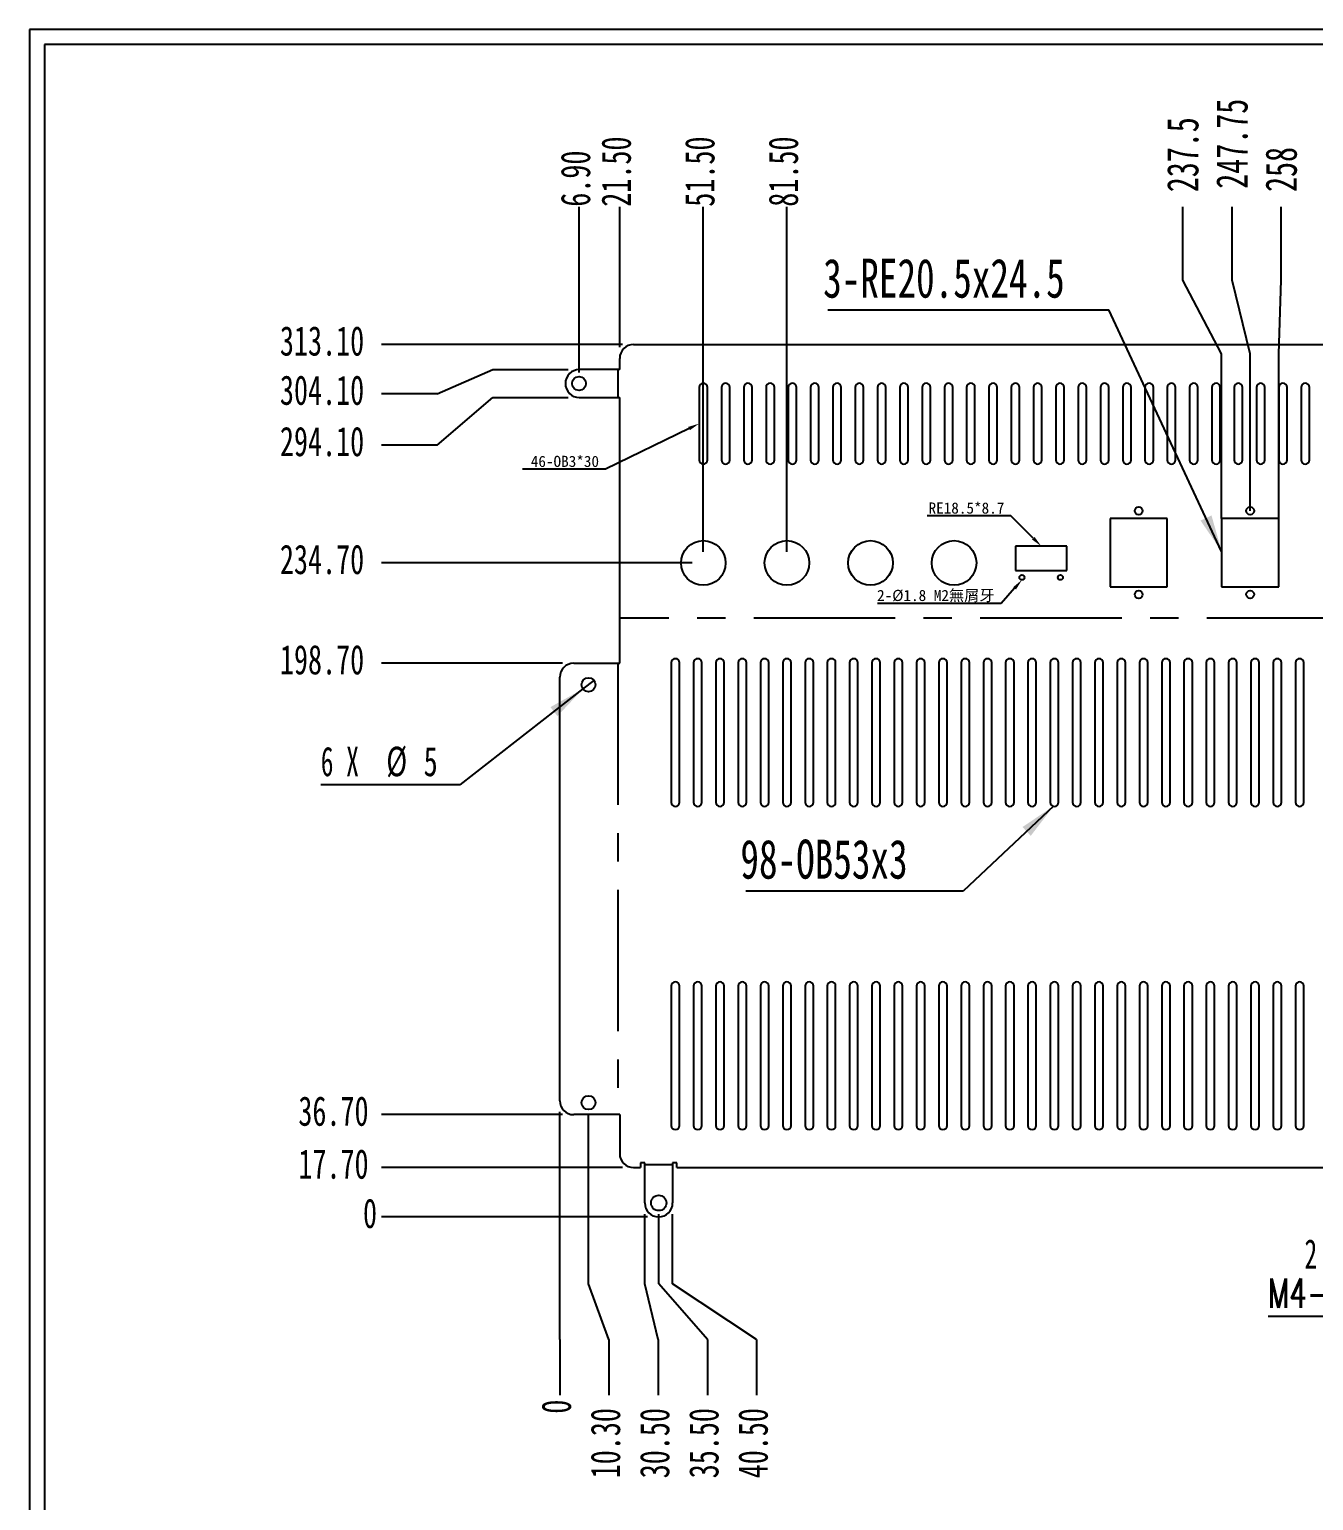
# Model space of a CAD drawing. Header units: millimetres. Extents: x 20 to 1161, y 26 to 820.
# Drawn here: x 20 to 481, y 292 to 820 of the extents above; entities that cross this region are included whole.
import ezdxf
from ezdxf import colors
from ezdxf.entities.mleader import LeaderData, LeaderLine
from ezdxf.math import Vec2, Vec3

# ---------------------------------------------------------------- set-up
doc = ezdxf.new("R2010")
doc.units = ezdxf.units.MM
doc.header["$LTSCALE"] = 4
doc.header["$PDSIZE"] = -1
doc.linetypes.add('CENTERX2', pattern=[20.32, 12.7, -2.54, 2.54, -2.54])
for name, color, linetype in [('DIM', 102, 'Continuous'), ('SLD-0', 7, 'Continuous'), ('WORK', 6, 'Continuous')]:
    doc.layers.add(name, color=color, linetype=linetype)
doc.styles.add('SLDTEXTSTYLE12', font='TXT', dxfattribs={"width": 0.7})
doc.styles.add('SLDTEXTSTYLE13', font='TXT', dxfattribs={"width": 0.633333})
doc.styles.add('SLDTEXTSTYLE14', font='TXT', dxfattribs={"width": 0.7, "bigfont": 'bigfont'})
doc.dimstyles.new('SLDDIMSTYLE0', dxfattribs={"dimtxt": 11.299913, "dimasz": 13.208, "dimexe": 0, "dimexo": 0.0625, "dimgap": 2.824978, "dimtad": 0, "dimtih": 1, "dimtoh": 1, "dimdec": 0, "dimrnd": 1e-09, "dimdsep": 46, "dimtxsty": 'SLDTEXTSTYLE12', "dimblk1": 'NONE', "dimblk2": 'NONE', "dimsah": 1, "dimcen": 0.09, "dimadec": 0, "dimazin": 2, "dimtfac": 1, "dimtdec": 0, "dimtofl": 0, "dimtmove": 0, "dimatfit": 3, "dimldrblk": 'NONE', "dimfxl": 1, "dimfrac": 2, "dimtolj": 1, "dimtzin": 12, "dimarcsym": 0})
doc.dimstyles.new('SLDDIMSTYLE1', dxfattribs={"dimtxt": 11.299913, "dimasz": 13.208, "dimexe": 0, "dimexo": 0.0625, "dimgap": 2.824978, "dimtad": 0, "dimtih": 1, "dimtoh": 1, "dimrnd": 1e-09, "dimzin": 4, "dimdsep": 46, "dimtxsty": 'SLDTEXTSTYLE12', "dimblk1": 'NONE', "dimblk2": 'NONE', "dimsah": 1, "dimcen": 0.09, "dimadec": 0, "dimazin": 1, "dimtfac": 1, "dimtofl": 0, "dimtmove": 0, "dimatfit": 3, "dimldrblk": 'NONE', "dimfxl": 1, "dimfrac": 2, "dimtolj": 1, "dimtzin": 12, "dimarcsym": 0})
doc.dimstyles.new('SLDDIMSTYLE2', dxfattribs={"dimtxt": 11.299913, "dimasz": 13.208, "dimexe": 0, "dimexo": 0.0625, "dimgap": 2.824978, "dimtad": 0, "dimtih": 1, "dimtoh": 1, "dimrnd": 1e-09, "dimzin": 12, "dimdsep": 46, "dimtxsty": 'SLDTEXTSTYLE12', "dimblk1": 'NONE', "dimblk2": 'NONE', "dimsah": 1, "dimcen": 0.09, "dimadec": 0, "dimazin": 3, "dimtfac": 1, "dimtofl": 0, "dimtmove": 0, "dimatfit": 3, "dimldrblk": 'NONE', "dimfxl": 1, "dimfrac": 2, "dimtolj": 1, "dimtzin": 12, "dimarcsym": 0})
doc.dimstyles.new('SLDDIMSTYLE3', dxfattribs={"dimtxt": 11.299913, "dimasz": 13.208, "dimexe": 0, "dimexo": 0.0625, "dimgap": 2.824978, "dimtad": 0, "dimtih": 1, "dimtoh": 1, "dimrnd": 1e-09, "dimzin": 4, "dimdsep": 46, "dimtxsty": 'SLDTEXTSTYLE12', "dimblk1": 'NONE', "dimsah": 1, "dimcen": 0, "dimadec": 0, "dimazin": 1, "dimtfac": 1, "dimtmove": 0, "dimatfit": 3, "dimldrblk": 'NONE', "dimfxl": 1, "dimfrac": 2, "dimtolj": 1, "dimtzin": 12, "dimarcsym": 0})
doc.dimstyles.new('SLDDIMSTYLE5', dxfattribs={"dimtxt": 11.299913, "dimasz": 13.208, "dimexe": 0, "dimexo": 0.0625, "dimgap": 2.824978, "dimtad": 0, "dimtih": 1, "dimtoh": 1, "dimrnd": 1e-09, "dimzin": 12, "dimdsep": 46, "dimtxsty": 'SLDTEXTSTYLE12', "dimblk1": 'NONE', "dimsah": 1, "dimcen": 0, "dimadec": 0, "dimazin": 3, "dimtfac": 1, "dimtmove": 0, "dimatfit": 3, "dimldrblk": 'NONE', "dimfxl": 1, "dimfrac": 2, "dimtolj": 1, "dimtzin": 12, "dimarcsym": 0})
doc.dimstyles.new('SLDDIMSTYLE7', dxfattribs={"dimtxt": 0.18, "dimasz": 13.208, "dimexe": 0, "dimexo": 0.0625, "dimgap": 0, "dimtad": 0, "dimtih": 1, "dimtoh": 1, "dimdec": 0, "dimrnd": 1e-09, "dimzin": 0, "dimdsep": 46, "dimtxsty": 'Standard', "dimsah": 1, "dimcen": 0.09, "dimadec": 0, "dimazin": 0, "dimtfac": 13.208, "dimtdec": 0, "dimtofl": 0, "dimtmove": 0, "dimatfit": 3, "dimfxl": 1, "dimfrac": 2, "dimtolj": 1, "dimtzin": 0, "dimarcsym": 0})

# ---------------------------------------------------------------- blocks, each defined once
blk = doc.blocks.new('_D')
at = {"layer": 'DIM', "transparency": 16777216}
for p, q in [((210.32, 369.82), (210.32, 431.52)), ((210.32, 349.82), (210.32, 369.82)), ((210.32, 349.82), (210.32, 329.82))]:
    blk.add_line(p, q, dxfattribs=at)
at = {"layer": 'DIM', "transparency": 16777216, "insert": (203.74, 323.2), "char_height": 10.58, "attachment_point": 1, "rotation": 90, "style": 'SLDTEXTSTYLE12'}
blk.add_mtext('0', dxfattribs=at)
blk = doc.blocks.new('_None')
blk = doc.blocks.new('_D_1')
at = {"layer": 'DIM', "transparency": 16777216}
for p, q in [((220.62, 369.82), (220.62, 430.82)), ((227.98, 349.82), (220.62, 369.82)), ((227.98, 349.82), (227.98, 329.82))]:
    blk.add_line(p, q, dxfattribs=at)
at = {"layer": 'DIM', "transparency": 16777216, "insert": (221.39, 300.01), "char_height": 10.583, "attachment_point": 1, "rotation": 90, "style": 'SLDTEXTSTYLE12'}
blk.add_mtext('10.30', dxfattribs=at)
blk = doc.blocks.new('_D_2')
at = {"layer": 'DIM', "transparency": 16777216}
for p, q in [((240.82, 369.82), (240.82, 394.82)), ((245.63, 349.82), (240.82, 369.82)), ((245.63, 349.82), (245.63, 329.82))]:
    blk.add_line(p, q, dxfattribs=at)
at = {"layer": 'DIM', "transparency": 16777216, "insert": (239.05, 300.01), "char_height": 10.583, "attachment_point": 1, "rotation": 90, "style": 'SLDTEXTSTYLE12'}
blk.add_mtext('30.50', dxfattribs=at)
blk = doc.blocks.new('_D_3')
at = {"layer": 'DIM', "transparency": 16777216}
for p, q in [((245.82, 369.82), (245.82, 394.82)), ((263.29, 349.82), (245.82, 369.82)), ((263.29, 349.82), (263.29, 329.82))]:
    blk.add_line(p, q, dxfattribs=at)
at = {"layer": 'DIM', "transparency": 16777216, "insert": (256.7, 300.01), "char_height": 10.583, "attachment_point": 1, "rotation": 90, "style": 'SLDTEXTSTYLE12'}
blk.add_mtext('35.50', dxfattribs=at)
blk = doc.blocks.new('_D_4')
at = {"layer": 'DIM', "transparency": 16777216}
for p, q in [((250.82, 369.82), (250.82, 394.82)), ((280.95, 349.82), (250.82, 369.82)), ((280.95, 349.82), (280.95, 329.82))]:
    blk.add_line(p, q, dxfattribs=at)
at = {"layer": 'DIM', "transparency": 16777216, "insert": (274.36, 300.01), "char_height": 10.583, "attachment_point": 1, "rotation": 90, "style": 'SLDTEXTSTYLE12'}
blk.add_mtext('40.50', dxfattribs=at)
blk = doc.blocks.new('_D_5')
at = {"layer": 'DIM', "transparency": 16777216}
for p, q in [((636.82, 369.82), (636.82, 394.82)), ((589.05, 349.82), (636.82, 369.82)), ((589.05, 349.82), (589.05, 329.82))]:
    blk.add_line(p, q, dxfattribs=at)
at = {"layer": 'DIM', "transparency": 16777216, "insert": (582.46, 293.39), "char_height": 10.583, "attachment_point": 1, "rotation": 90, "style": 'SLDTEXTSTYLE12'}
blk.add_mtext('426.50', dxfattribs=at)
blk = doc.blocks.new('_D_6')
at = {"layer": 'DIM', "transparency": 16777216}
for p, q in [((641.82, 369.82), (641.82, 394.82)), ((606.7, 349.82), (641.82, 369.82)), ((606.7, 349.82), (606.7, 329.82))]:
    blk.add_line(p, q, dxfattribs=at)
at = {"layer": 'DIM', "transparency": 16777216, "insert": (600.12, 293.39), "char_height": 10.583, "attachment_point": 1, "rotation": 90, "style": 'SLDTEXTSTYLE12'}
blk.add_mtext('431.50', dxfattribs=at)
blk = doc.blocks.new('_D_7')
at = {"layer": 'DIM', "transparency": 16777216}
for p, q in [((646.82, 369.82), (646.82, 394.82)), ((616, 349.82), (646.82, 369.82)), ((616, 349.82), (616, 329.82))]:
    blk.add_line(p, q, dxfattribs=at)
at = {"layer": 'DIM', "transparency": 16777216, "insert": (609.41, 293.39), "char_height": 10.583, "attachment_point": 1, "rotation": 90, "style": 'SLDTEXTSTYLE12'}
blk.add_mtext('436.50', dxfattribs=at)
blk = doc.blocks.new('_D_8')
at = {"layer": 'DIM', "transparency": 16777216}
for p, q in [((655.82, 369.82), (655.82, 412.52)), ((642.01, 349.82), (655.82, 369.82)), ((642.01, 349.82), (642.01, 329.82))]:
    blk.add_line(p, q, dxfattribs=at)
at = {"layer": 'DIM', "transparency": 16777216, "insert": (635.43, 293.39), "char_height": 10.583, "attachment_point": 1, "rotation": 90, "style": 'SLDTEXTSTYLE12'}
blk.add_mtext('445.50', dxfattribs=at)
blk = doc.blocks.new('_D_9')
at = {"layer": 'DIM', "transparency": 16777216}
for p, q in [((667.02, 369.82), (667.02, 430.82)), ((659.67, 349.82), (667.02, 369.82)), ((659.67, 349.82), (659.67, 329.82))]:
    blk.add_line(p, q, dxfattribs=at)
at = {"layer": 'DIM', "transparency": 16777216, "insert": (653.08, 293.39), "char_height": 10.583, "attachment_point": 1, "rotation": 90, "style": 'SLDTEXTSTYLE12'}
blk.add_mtext('456.70', dxfattribs=at)
blk = doc.blocks.new('_D_10')
at = {"layer": 'DIM', "transparency": 16777216}
blk.add_line((677.32, 431.52), (677.32, 329.82), dxfattribs=at)
at = {"layer": 'DIM', "transparency": 16777216, "insert": (670.74, 309.95), "char_height": 10.583, "attachment_point": 1, "rotation": 90, "style": 'SLDTEXTSTYLE12'}
blk.add_mtext('467', dxfattribs=at)
blk = doc.blocks.new('_D_11')
at = {"layer": 'DIM', "transparency": 16777216}
blk.add_line((241.82, 393.82), (146.32, 393.82), dxfattribs=at)
at = {"layer": 'DIM', "transparency": 16777216, "insert": (139.7, 400.41), "char_height": 10.58, "attachment_point": 1, "style": 'SLDTEXTSTYLE12'}
blk.add_mtext('0', dxfattribs=at)
blk = doc.blocks.new('_D_12')
at = {"layer": 'DIM', "transparency": 16777216}
blk.add_line((232.82, 411.52), (146.32, 411.52), dxfattribs=at)
at = {"layer": 'DIM', "transparency": 16777216, "insert": (116.51, 418.11), "char_height": 10.583, "attachment_point": 1, "style": 'SLDTEXTSTYLE12'}
blk.add_mtext('17.70', dxfattribs=at)
blk = doc.blocks.new('_D_13')
at = {"layer": 'DIM', "transparency": 16777216}
blk.add_line((211.32, 430.52), (146.32, 430.52), dxfattribs=at)
at = {"layer": 'DIM', "transparency": 16777216, "insert": (116.51, 437.11), "char_height": 10.583, "attachment_point": 1, "style": 'SLDTEXTSTYLE12'}
blk.add_mtext('36.70', dxfattribs=at)
blk = doc.blocks.new('_D_14')
at = {"layer": 'DIM', "transparency": 16777216}
blk.add_line((211.32, 592.52), (146.32, 592.52), dxfattribs=at)
at = {"layer": 'DIM', "transparency": 16777216, "insert": (109.89, 599.11), "char_height": 10.583, "attachment_point": 1, "style": 'SLDTEXTSTYLE12'}
blk.add_mtext('198.70', dxfattribs=at)
blk = doc.blocks.new('_D_15')
at = {"layer": 'DIM', "transparency": 16777216}
blk.add_line((257.82, 628.52), (146.32, 628.52), dxfattribs=at)
at = {"layer": 'DIM', "transparency": 16777216, "insert": (109.89, 635.11), "char_height": 10.583, "attachment_point": 1, "style": 'SLDTEXTSTYLE12'}
blk.add_mtext('234.70', dxfattribs=at)
blk = doc.blocks.new('_D_16')
at = {"layer": 'DIM', "transparency": 16777216}
for p, q in [((166.32, 670.84), (186.32, 687.92)), ((186.32, 687.92), (213.32, 687.92)), ((166.32, 670.84), (146.32, 670.84))]:
    blk.add_line(p, q, dxfattribs=at)
at = {"layer": 'DIM', "transparency": 16777216, "insert": (109.89, 677.43), "char_height": 10.583, "attachment_point": 1, "style": 'SLDTEXTSTYLE12'}
blk.add_mtext('294.10', dxfattribs=at)
blk = doc.blocks.new('_D_17')
at = {"layer": 'DIM', "transparency": 16777216}
for p, q in [((166.32, 689.26), (186.32, 697.92)), ((186.32, 697.92), (213.32, 697.92)), ((166.32, 689.26), (146.32, 689.26))]:
    blk.add_line(p, q, dxfattribs=at)
at = {"layer": 'DIM', "transparency": 16777216, "insert": (109.89, 695.85), "char_height": 10.583, "attachment_point": 1, "style": 'SLDTEXTSTYLE12'}
blk.add_mtext('304.10', dxfattribs=at)
blk = doc.blocks.new('_D_18')
at = {"layer": 'DIM', "transparency": 16777216}
blk.add_line((232.82, 706.92), (146.32, 706.92), dxfattribs=at)
at = {"layer": 'DIM', "transparency": 16777216, "insert": (109.89, 713.51), "char_height": 10.583, "attachment_point": 1, "style": 'SLDTEXTSTYLE12'}
blk.add_mtext('313.10', dxfattribs=at)
blk = doc.blocks.new('_D_30')
at = {"layer": 'DIM', "transparency": 16777216}
blk.add_line((261.82, 632.52), (261.82, 756.37), dxfattribs=at)
at = {"layer": 'DIM', "transparency": 16777216, "insert": (255.24, 756.37), "char_height": 10.583, "attachment_point": 1, "rotation": 90, "style": 'SLDTEXTSTYLE12'}
blk.add_mtext('51.50', dxfattribs=at)
blk = doc.blocks.new('_D_31')
at = {"layer": 'DIM', "transparency": 16777216}
blk.add_line((231.82, 705.92), (231.82, 756.37), dxfattribs=at)
at = {"layer": 'DIM', "transparency": 16777216, "insert": (225.24, 756.37), "char_height": 10.583, "attachment_point": 1, "rotation": 90, "style": 'SLDTEXTSTYLE12'}
blk.add_mtext('21.50', dxfattribs=at)
blk = doc.blocks.new('_D_32')
at = {"layer": 'DIM', "transparency": 16777216}
blk.add_line((217.22, 696.92), (217.22, 756.37), dxfattribs=at)
at = {"layer": 'DIM', "transparency": 16777216, "insert": (210.64, 756.37), "char_height": 10.583, "attachment_point": 1, "rotation": 90, "style": 'SLDTEXTSTYLE12'}
blk.add_mtext('6.90', dxfattribs=at)
blk = doc.blocks.new('_D_33')
at = {"layer": 'DIM', "transparency": 16777216}
blk.add_line((291.82, 632.52), (291.82, 756.37), dxfattribs=at)
at = {"layer": 'DIM', "transparency": 16777216, "insert": (285.24, 756.37), "char_height": 10.583, "attachment_point": 1, "rotation": 90, "style": 'SLDTEXTSTYLE12'}
blk.add_mtext('81.50', dxfattribs=at)
blk = doc.blocks.new('_D_34')
at = {"layer": 'Defpoints', "color": 0, "transparency": 16777216}
for p in [(433.94, 756.37), (447.82, 644.47), (210.32, 587.52)]:
    blk.add_point(p, dxfattribs=at)
at = {"layer": 'DIM', "color": 0, "lineweight": -2, "transparency": 16777216}
for p, q in [((433.94, 729.96), (433.94, 756.37)), ((447.82, 703.54), (433.94, 729.96)), ((447.82, 644.53), (447.82, 703.54))]:
    blk.add_line(p, q, dxfattribs=at)
at = {"layer": 'DIM', "color": 0, "transparency": 16777216, "insert": (433.94, 775.02), "char_height": 11.3, "attachment_point": 5, "rotation": 90, "style": 'SLDTEXTSTYLE12'}
blk.add_mtext('\\A1;237.5', dxfattribs=at)
blk = doc.blocks.new('_D_35')
at = {"layer": 'Defpoints', "color": 0, "transparency": 16777216}
for p in [(451.59, 756.37), (458.07, 647.22), (210.32, 587.52)]:
    blk.add_point(p, dxfattribs=at)
at = {"layer": 'DIM', "color": 0, "lineweight": -2, "transparency": 16777216}
for p, q in [((451.59, 729.96), (451.59, 756.37)), ((458.07, 703.54), (451.59, 729.96)), ((458.07, 647.28), (458.07, 703.54))]:
    blk.add_line(p, q, dxfattribs=at)
at = {"layer": 'DIM', "color": 0, "transparency": 16777216, "insert": (451.59, 778.97), "char_height": 11.3, "attachment_point": 5, "rotation": 90, "style": 'SLDTEXTSTYLE12'}
blk.add_mtext('\\A1;247.75', dxfattribs=at)
blk = doc.blocks.new('_D_36')
at = {"layer": 'Defpoints', "color": 0, "transparency": 16777216}
for p in [(469.25, 756.37), (468.32, 644.47), (210.32, 587.52)]:
    blk.add_point(p, dxfattribs=at)
at = {"layer": 'DIM', "color": 0, "lineweight": -2, "transparency": 16777216}
for p, q in [((469.25, 729.96), (469.25, 756.37)), ((468.32, 703.54), (469.25, 729.96)), ((468.32, 644.53), (468.32, 703.54))]:
    blk.add_line(p, q, dxfattribs=at)
at = {"layer": 'DIM', "color": 0, "transparency": 16777216, "insert": (469.25, 769.74), "char_height": 11.3, "attachment_point": 5, "rotation": 90, "style": 'SLDTEXTSTYLE12'}
blk.add_mtext('\\A1;258', dxfattribs=at)
blk = doc.blocks.new('_D_40')
at = {"layer": 'DIM', "transparency": 16777216}
blk.add_line((531.82, 632.52), (531.82, 756.37), dxfattribs=at)
at = {"layer": 'DIM', "transparency": 16777216, "insert": (525.24, 756.37), "char_height": 10.583, "attachment_point": 1, "rotation": 90, "style": 'SLDTEXTSTYLE12'}
blk.add_mtext('321.50', dxfattribs=at)
blk = doc.blocks.new('_D_41')
at = {"layer": 'DIM', "transparency": 16777216}
blk.add_line((561.82, 632.52), (561.82, 756.37), dxfattribs=at)
at = {"layer": 'DIM', "transparency": 16777216, "insert": (555.24, 756.37), "char_height": 10.583, "attachment_point": 1, "rotation": 90, "style": 'SLDTEXTSTYLE12'}
blk.add_mtext('351.50', dxfattribs=at)
blk = doc.blocks.new('_D_42')
at = {"layer": 'DIM', "transparency": 16777216}
blk.add_line((591.82, 632.52), (591.82, 756.37), dxfattribs=at)
at = {"layer": 'DIM', "transparency": 16777216, "insert": (585.24, 756.37), "char_height": 10.583, "attachment_point": 1, "rotation": 90, "style": 'SLDTEXTSTYLE12'}
blk.add_mtext('381.50', dxfattribs=at)
blk = doc.blocks.new('_D_43')
at = {"layer": 'DIM', "transparency": 16777216}
for p, q in [((652.77, 736.37), (652.77, 756.37)), ((652.77, 736.37), (655.82, 716.37)), ((655.82, 716.37), (655.82, 705.92))]:
    blk.add_line(p, q, dxfattribs=at)
at = {"layer": 'DIM', "transparency": 16777216, "insert": (646.18, 756.37), "char_height": 10.583, "attachment_point": 1, "rotation": 90, "style": 'SLDTEXTSTYLE12'}
blk.add_mtext('445.50', dxfattribs=at)
blk = doc.blocks.new('_D_44')
at = {"layer": 'DIM', "transparency": 16777216}
blk.add_line((670.42, 696.92), (670.42, 756.37), dxfattribs=at)
at = {"layer": 'DIM', "transparency": 16777216, "insert": (663.84, 756.37), "char_height": 10.583, "attachment_point": 1, "rotation": 90, "style": 'SLDTEXTSTYLE12'}
blk.add_mtext('460.10', dxfattribs=at)
blk = doc.blocks.new('_D_45')
at = {"layer": 'WORK', "transparency": 16777216}
for p, q in [((639.35, 397.63), (557.1, 358.08)), ((644.3, 400.01), (639.35, 397.63)), ((557.1, 358.08), (464.48, 358.08))]:
    blk.add_line(p, q, dxfattribs=at)
blk.add_solid([(639.35, 397.63), (626.56, 393.73), (628.32, 390.07)], dxfattribs=at)
at = {"layer": 'WORK', "transparency": 16777216, "char_height": 10.583, "attachment_point": 1}
for s, insert, style in [('2 X', (477.56, 385.83), 'SLDTEXTSTYLE13'), ('%%c', (501.08, 385.83), 'SLDTEXTSTYLE12'), ('5.50', (514.49, 385.83), 'SLDTEXTSTYLE12'), ('M4-1 螺帽"背"', (464.48, 371.72), 'SLDTEXTSTYLE14')]:
    blk.add_mtext(s, dxfattribs=dict(at, insert=insert, style=style))
blk = doc.blocks.new('_D_47')
at = {"layer": 'WORK', "transparency": 16777216}
for p, q in [((222.6, 586.35), (218.65, 583.29)), ((218.65, 583.29), (174.45, 548.94)), ((174.45, 548.94), (124.55, 548.94))]:
    blk.add_line(p, q, dxfattribs=at)
blk.add_solid([(218.65, 583.29), (206.97, 576.79), (209.47, 573.58)], dxfattribs=at)
at = {"layer": 'WORK', "transparency": 16777216, "attachment_point": 1}
for s, insert, char_height, style in [('6 X', (124.55, 562.58), 10.583, 'SLDTEXTSTYLE13'), ('%%c', (148.07, 562.58), 10.583, 'SLDTEXTSTYLE12'), ('5', (161.47, 562.58), 10.58, 'SLDTEXTSTYLE12')]:
    blk.add_mtext(s, dxfattribs=dict(at, insert=insert, char_height=char_height, style=style))
blk = doc.blocks.new('SW_NOTE_1')
at = {"layer": 'WORK', "color": 0}
blk.add_line((-100.87, 0), (0, 0), dxfattribs=at)
at = {"layer": 'WORK', "color": 0, "insert": (-102.5, 18.41), "char_height": 14, "attachment_point": 1, "style": 'SLDTEXTSTYLE12'}
blk.add_mtext('3-RE20.5x24.5', dxfattribs=at)
blk = doc.blocks.new('SW_NOTE_2')
at = {"layer": 'WORK', "color": 0}
blk.add_line((-78.02, 0), (0, 0), dxfattribs=at)
at = {"layer": 'WORK', "color": 0, "insert": (-80.01, 18.36), "char_height": 14, "attachment_point": 1, "style": 'SLDTEXTSTYLE12'}
blk.add_mtext('98-OB53x3', dxfattribs=at)

msp = doc.modelspace()

# ---------------------------------------------------------------- linework, layer by layer
at = {"color": 7, "linetype": 'CENTERX2'}
for p, q in [((231.174, 697.919), (231.174, 687.919)), ((655.824, 608.669), (231.824, 608.669)), ((231.174, 592.519), (231.174, 430.519)), ((240.824, 412.669), (250.824, 412.669))]:
    msp.add_line(p, q, dxfattribs=at)
at = {"color": 7, "linetype": 'Continuous', "lineweight": 25}
for p, q in [((392.324, 634.569), (373.824, 634.569)), ((373.824, 634.569), (373.824, 625.869)), ((392.324, 625.869), (392.324, 634.569)), ((373.824, 625.869), (392.324, 625.869))]:
    msp.add_line(p, q, dxfattribs=at)
for centre in [(376.169, 623.319), (389.979, 623.319)]:
    msp.add_circle(centre, 0.9, dxfattribs=at)
at = {"layer": 'DIM'}
msp.add_point((245.824, 393.819), dxfattribs=at)
at = {"layer": 'SLD-0'}
for p, q in [((1160.997, 820), (20, 820)), ((20, 820), (20, 25.965)), ((1155.615, 814.618), (25.382, 814.618)), ((25.382, 814.618), (25.382, 31.347))]:
    msp.add_line(p, q, dxfattribs=at)
at = {"layer": 'SLD-0', "linetype": 'Continuous', "lineweight": 25}
for p, q in [((236.824, 706.919), (650.824, 706.919)), ((231.824, 697.919), (217.324, 697.919)), ((231.824, 697.919), (231.824, 701.919)), ((217.324, 687.919), (231.824, 687.919)), ((231.824, 592.519), (231.824, 687.919)), ((260.324, 691.519), (260.324, 665.519)), ((263.324, 665.519), (263.324, 691.519)), ((268.324, 691.519), (268.324, 665.519)), ((271.324, 665.519), (271.324, 691.519)), ((276.324, 691.519), (276.324, 665.519)), ((279.324, 665.519), (279.324, 691.519)), ((284.324, 691.519), (284.324, 665.519)), ((287.324, 665.519), (287.324, 691.519)), ((292.324, 691.519), (292.324, 665.519)), ((295.324, 665.519), (295.324, 691.519)), ((300.324, 691.519), (300.324, 665.519)), ((303.324, 665.519), (303.324, 691.519)), ((308.324, 691.519), (308.324, 665.519)), ((311.324, 665.519), (311.324, 691.519)), ((316.324, 691.519), (316.324, 665.519)), ((319.324, 665.519), (319.324, 691.519)), ((324.324, 691.519), (324.324, 665.519)), ((327.324, 665.519), (327.324, 691.519)), ((332.324, 691.519), (332.324, 665.519)), ((335.324, 665.519), (335.324, 691.519)), ((340.324, 691.519), (340.324, 665.519)), ((343.324, 665.519), (343.324, 691.519)), ((348.324, 691.519), (348.324, 665.519)), ((351.324, 665.519), (351.324, 691.519)), ((356.324, 691.519), (356.324, 665.519)), ((359.324, 665.519), (359.324, 691.519)), ((364.324, 691.519), (364.324, 665.519)), ((367.324, 665.519), (367.324, 691.519)), ((372.324, 691.519), (372.324, 665.519)), ((375.324, 665.519), (375.324, 691.519)), ((380.324, 691.519), (380.324, 665.519)), ((383.324, 665.519), (383.324, 691.519)), ((388.324, 691.519), (388.324, 665.519)), ((391.324, 665.519), (391.324, 691.519)), ((396.324, 691.519), (396.324, 665.519)), ((399.324, 665.519), (399.324, 691.519)), ((404.324, 691.519), (404.324, 665.519)), ((407.324, 665.519), (407.324, 691.519)), ((412.324, 691.519), (412.324, 665.519)), ((415.324, 665.519), (415.324, 691.519)), ((420.324, 691.519), (420.324, 665.519)), ((423.324, 665.519), (423.324, 691.519)), ((428.324, 691.519), (428.324, 665.519)), ((431.324, 665.519), (431.324, 691.519)), ((436.324, 691.519), (436.324, 665.519)), ((439.324, 665.519), (439.324, 691.519)), ((444.324, 691.519), (444.324, 665.519)), ((447.324, 665.519), (447.324, 691.519)), ((452.324, 691.519), (452.324, 665.519)), ((455.324, 665.519), (455.324, 691.519)), ((460.324, 691.519), (460.324, 665.519)), ((463.324, 665.519), (463.324, 691.519)), ((468.324, 691.519), (468.324, 665.519)), ((471.324, 665.519), (471.324, 691.519)), ((476.324, 691.519), (476.324, 665.519)), ((479.324, 665.519), (479.324, 691.519)), ((407.824, 644.469), (407.824, 619.969)), ((428.324, 644.469), (407.824, 644.469)), ((428.324, 619.969), (428.324, 644.469)), ((447.824, 644.469), (447.824, 619.969)), ((468.324, 644.469), (447.824, 644.469)), ((468.324, 619.969), (468.324, 644.469)), ((407.824, 619.969), (428.324, 619.969)), ((447.824, 619.969), (468.324, 619.969)), ((215.324, 592.519), (231.824, 592.519)), ((250.324, 592.669), (250.324, 542.669)), ((253.324, 542.669), (253.324, 592.669)), ((258.324, 592.669), (258.324, 542.669)), ((261.324, 542.669), (261.324, 592.669)), ((266.324, 592.669), (266.324, 542.669)), ((269.324, 542.669), (269.324, 592.669)), ((274.324, 592.669), (274.324, 542.669)), ((277.324, 542.669), (277.324, 592.669)), ((282.324, 592.669), (282.324, 542.669)), ((285.324, 542.669), (285.324, 592.669)), ((290.324, 592.669), (290.324, 542.669)), ((293.324, 542.669), (293.324, 592.669)), ((298.324, 592.669), (298.324, 542.669)), ((301.324, 542.669), (301.324, 592.669)), ((306.324, 592.669), (306.324, 542.669)), ((309.324, 542.669), (309.324, 592.669)), ((314.324, 592.669), (314.324, 542.669)), ((317.324, 542.669), (317.324, 592.669)), ((322.324, 592.669), (322.324, 542.669)), ((325.324, 542.669), (325.324, 592.669)), ((330.324, 592.669), (330.324, 542.669)), ((333.324, 542.669), (333.324, 592.669)), ((338.324, 592.669), (338.324, 542.669)), ((341.324, 542.669), (341.324, 592.669)), ((346.324, 592.669), (346.324, 542.669)), ((349.324, 542.669), (349.324, 592.669)), ((354.324, 592.669), (354.324, 542.669)), ((357.324, 542.669), (357.324, 592.669)), ((362.324, 592.669), (362.324, 542.669)), ((365.324, 542.669), (365.324, 592.669)), ((370.324, 592.669), (370.324, 542.669)), ((373.324, 542.669), (373.324, 592.669)), ((378.324, 592.669), (378.324, 542.669)), ((381.324, 542.669), (381.324, 592.669)), ((386.324, 592.669), (386.324, 542.669)), ((389.324, 542.669), (389.324, 592.669)), ((394.324, 592.669), (394.324, 542.669)), ((397.324, 542.669), (397.324, 592.669)), ((402.324, 592.669), (402.324, 542.669)), ((405.324, 542.669), (405.324, 592.669)), ((410.324, 592.669), (410.324, 542.669)), ((413.324, 542.669), (413.324, 592.669)), ((418.324, 592.669), (418.324, 542.669)), ((421.324, 542.669), (421.324, 592.669)), ((426.324, 592.669), (426.324, 542.669)), ((429.324, 542.669), (429.324, 592.669)), ((434.324, 592.669), (434.324, 542.669)), ((437.324, 542.669), (437.324, 592.669)), ((442.324, 592.669), (442.324, 542.669)), ((445.324, 542.669), (445.324, 592.669)), ((450.324, 592.669), (450.324, 542.669)), ((453.324, 542.669), (453.324, 592.669)), ((458.324, 592.669), (458.324, 542.669)), ((461.324, 542.669), (461.324, 592.669)), ((466.324, 592.669), (466.324, 542.669)), ((469.324, 542.669), (469.324, 592.669)), ((474.324, 592.669), (474.324, 542.669)), ((477.324, 542.669), (477.324, 592.669)), ((210.324, 435.519), (210.324, 587.519)), ((250.324, 476.669), (250.324, 426.669)), ((253.324, 426.669), (253.324, 476.669)), ((258.324, 476.669), (258.324, 426.669)), ((261.324, 426.669), (261.324, 476.669)), ((266.324, 476.669), (266.324, 426.669)), ((269.324, 426.669), (269.324, 476.669)), ((274.324, 476.669), (274.324, 426.669)), ((277.324, 426.669), (277.324, 476.669)), ((282.324, 476.669), (282.324, 426.669)), ((285.324, 426.669), (285.324, 476.669)), ((290.324, 476.669), (290.324, 426.669)), ((293.324, 426.669), (293.324, 476.669)), ((298.324, 476.669), (298.324, 426.669)), ((301.324, 426.669), (301.324, 476.669)), ((306.324, 476.669), (306.324, 426.669)), ((309.324, 426.669), (309.324, 476.669)), ((314.324, 476.669), (314.324, 426.669)), ((317.324, 426.669), (317.324, 476.669)), ((322.324, 476.669), (322.324, 426.669)), ((325.324, 426.669), (325.324, 476.669)), ((330.324, 476.669), (330.324, 426.669)), ((333.324, 426.669), (333.324, 476.669)), ((338.324, 476.669), (338.324, 426.669)), ((341.324, 426.669), (341.324, 476.669)), ((346.324, 476.669), (346.324, 426.669)), ((349.324, 426.669), (349.324, 476.669)), ((354.324, 476.669), (354.324, 426.669)), ((357.324, 426.669), (357.324, 476.669)), ((362.324, 476.669), (362.324, 426.669)), ((365.324, 426.669), (365.324, 476.669)), ((370.324, 476.669), (370.324, 426.669)), ((373.324, 426.669), (373.324, 476.669)), ((378.324, 476.669), (378.324, 426.669)), ((381.324, 426.669), (381.324, 476.669)), ((386.324, 476.669), (386.324, 426.669)), ((389.324, 426.669), (389.324, 476.669)), ((394.324, 476.669), (394.324, 426.669)), ((397.324, 426.669), (397.324, 476.669)), ((402.324, 476.669), (402.324, 426.669)), ((405.324, 426.669), (405.324, 476.669)), ((410.324, 476.669), (410.324, 426.669)), ((413.324, 426.669), (413.324, 476.669)), ((418.324, 476.669), (418.324, 426.669)), ((421.324, 426.669), (421.324, 476.669)), ((426.324, 476.669), (426.324, 426.669)), ((429.324, 426.669), (429.324, 476.669)), ((434.324, 476.669), (434.324, 426.669)), ((437.324, 426.669), (437.324, 476.669)), ((442.324, 476.669), (442.324, 426.669)), ((445.324, 426.669), (445.324, 476.669)), ((450.324, 476.669), (450.324, 426.669)), ((453.324, 426.669), (453.324, 476.669)), ((458.324, 476.669), (458.324, 426.669)), ((461.324, 426.669), (461.324, 476.669)), ((466.324, 476.669), (466.324, 426.669)), ((469.324, 426.669), (469.324, 476.669)), ((474.324, 476.669), (474.324, 426.669)), ((477.324, 426.669), (477.324, 476.669)), ((231.824, 430.519), (215.324, 430.519)), ((231.824, 430.519), (231.824, 416.519)), ((240.824, 413.169), (239.324, 413.169)), ((239.324, 413.169), (239.324, 411.519)), ((240.824, 398.819), (240.824, 413.169)), ((252.324, 413.169), (250.824, 413.169)), ((250.824, 413.169), (250.824, 398.819)), ((252.324, 411.519), (252.324, 413.169)), ((236.824, 411.519), (239.324, 411.519)), ((252.324, 411.519), (635.324, 411.519))]:
    msp.add_line(p, q, dxfattribs=at)
for centre, radius in [((217.224, 692.919), 2.5), ((418.074, 647.219), 1.4), ((458.074, 647.219), 1.4), ((261.824, 628.519), 8), ((291.824, 628.519), 8), ((321.824, 628.519), 8), ((351.824, 628.519), 8), ((418.074, 617.219), 1.4), ((458.074, 617.219), 1.4), ((220.624, 584.819), 2.5), ((220.624, 434.819), 2.5), ((245.824, 398.819), 2.75)]:
    msp.add_circle(centre, radius, dxfattribs=at)
for centre, radius, start, end in [((236.824, 701.919), 5, 90, 180), ((217.324, 692.919), 5, 90, 270), ((261.824, 691.519), 1.5, 0, 180), ((269.824, 691.519), 1.5, 0, 180), ((277.824, 691.519), 1.5, 0, 180), ((285.824, 691.519), 1.5, 0, 180), ((293.824, 691.519), 1.5, 0, 180), ((301.824, 691.519), 1.5, 0, 180), ((309.824, 691.519), 1.5, 0, 180), ((317.824, 691.519), 1.5, 0, 180), ((325.824, 691.519), 1.5, 0, 180), ((333.824, 691.519), 1.5, 0, 180), ((341.824, 691.519), 1.5, 0, 180), ((349.824, 691.519), 1.5, 0, 180), ((357.824, 691.519), 1.5, 0, 180), ((365.824, 691.519), 1.5, 0, 180), ((373.824, 691.519), 1.5, 0, 180), ((381.824, 691.519), 1.5, 0, 180), ((389.824, 691.519), 1.5, 0, 180), ((397.824, 691.519), 1.5, 0, 180), ((405.824, 691.519), 1.5, 0, 180), ((413.824, 691.519), 1.5, 0, 180), ((421.824, 691.519), 1.5, 0, 180), ((429.824, 691.519), 1.5, 0, 180), ((437.824, 691.519), 1.5, 0, 180), ((445.824, 691.519), 1.5, 0, 180), ((453.824, 691.519), 1.5, 0, 180), ((461.824, 691.519), 1.5, 0, 180), ((469.824, 691.519), 1.5, 0, 180), ((477.824, 691.519), 1.5, 0, 180), ((261.824, 665.519), 1.5, 180, 0), ((269.824, 665.519), 1.5, 180, 0), ((277.824, 665.519), 1.5, 180, 0), ((285.824, 665.519), 1.5, 180, 0), ((293.824, 665.519), 1.5, 180, 0), ((301.824, 665.519), 1.5, 180, 0), ((309.824, 665.519), 1.5, 180, 0), ((317.824, 665.519), 1.5, 180, 0), ((325.824, 665.519), 1.5, 180, 0), ((333.824, 665.519), 1.5, 180, 0), ((341.824, 665.519), 1.5, 180, 0), ((349.824, 665.519), 1.5, 180, 0), ((357.824, 665.519), 1.5, 180, 0), ((365.824, 665.519), 1.5, 180, 0), ((373.824, 665.519), 1.5, 180, 0), ((381.824, 665.519), 1.5, 180, 0), ((389.824, 665.519), 1.5, 180, 0), ((397.824, 665.519), 1.5, 180, 0), ((405.824, 665.519), 1.5, 180, 0), ((413.824, 665.519), 1.5, 180, 0), ((421.824, 665.519), 1.5, 180, 0), ((429.824, 665.519), 1.5, 180, 0), ((437.824, 665.519), 1.5, 180, 0), ((445.824, 665.519), 1.5, 180, 0), ((453.824, 665.519), 1.5, 180, 0), ((461.824, 665.519), 1.5, 180, 0), ((469.824, 665.519), 1.5, 180, 0), ((477.824, 665.519), 1.5, 180, 0), ((215.324, 587.519), 5, 90, 180), ((251.824, 592.669), 1.5, 0, 180), ((259.824, 592.669), 1.5, 0, 180), ((267.824, 592.669), 1.5, 0, 180), ((275.824, 592.669), 1.5, 0, 180), ((283.824, 592.669), 1.5, 0, 180), ((291.824, 592.669), 1.5, 0, 180), ((299.824, 592.669), 1.5, 0, 180), ((307.824, 592.669), 1.5, 0, 180), ((315.824, 592.669), 1.5, 0, 180), ((323.824, 592.669), 1.5, 0, 180), ((331.824, 592.669), 1.5, 0, 180), ((339.824, 592.669), 1.5, 0, 180), ((347.824, 592.669), 1.5, 0, 180), ((355.824, 592.669), 1.5, 0, 180), ((363.824, 592.669), 1.5, 0, 180), ((371.824, 592.669), 1.5, 0, 180), ((379.824, 592.669), 1.5, 0, 180), ((387.824, 592.669), 1.5, 0, 180), ((395.824, 592.669), 1.5, 0, 180), ((403.824, 592.669), 1.5, 0, 180), ((411.824, 592.669), 1.5, 0, 180), ((419.824, 592.669), 1.5, 0, 180), ((427.824, 592.669), 1.5, 0, 180), ((435.824, 592.669), 1.5, 0, 180), ((443.824, 592.669), 1.5, 0, 180), ((451.824, 592.669), 1.5, 0, 180), ((459.824, 592.669), 1.5, 0, 180), ((467.824, 592.669), 1.5, 0, 180), ((475.824, 592.669), 1.5, 0, 180), ((251.824, 542.669), 1.5, 180, 0), ((259.824, 542.669), 1.5, 180, 0), ((267.824, 542.669), 1.5, 180, 0), ((275.824, 542.669), 1.5, 180, 0), ((283.824, 542.669), 1.5, 180, 0), ((291.824, 542.669), 1.5, 180, 0), ((299.824, 542.669), 1.5, 180, 0), ((307.824, 542.669), 1.5, 180, 0), ((315.824, 542.669), 1.5, 180, 0), ((323.824, 542.669), 1.5, 180, 0), ((331.824, 542.669), 1.5, 180, 0), ((339.824, 542.669), 1.5, 180, 0), ((347.824, 542.669), 1.5, 180, 0), ((355.824, 542.669), 1.5, 180, 0), ((363.824, 542.669), 1.5, 180, 0), ((371.824, 542.669), 1.5, 180, 0), ((379.824, 542.669), 1.5, 180, 0), ((387.824, 542.669), 1.5, 180, 0), ((395.824, 542.669), 1.5, 180, 0), ((403.824, 542.669), 1.5, 180, 0), ((411.824, 542.669), 1.5, 180, 0), ((419.824, 542.669), 1.5, 180, 0), ((427.824, 542.669), 1.5, 180, 0), ((435.824, 542.669), 1.5, 180, 0), ((443.824, 542.669), 1.5, 180, 0), ((451.824, 542.669), 1.5, 180, 0), ((459.824, 542.669), 1.5, 180, 0), ((467.824, 542.669), 1.5, 180, 0), ((475.824, 542.669), 1.5, 180, 0), ((251.824, 476.669), 1.5, 0, 180), ((259.824, 476.669), 1.5, 0, 180), ((267.824, 476.669), 1.5, 0, 180), ((275.824, 476.669), 1.5, 0, 180), ((283.824, 476.669), 1.5, 0, 180), ((291.824, 476.669), 1.5, 0, 180), ((299.824, 476.669), 1.5, 0, 180), ((307.824, 476.669), 1.5, 0, 180), ((315.824, 476.669), 1.5, 0, 180), ((323.824, 476.669), 1.5, 0, 180), ((331.824, 476.669), 1.5, 0, 180), ((339.824, 476.669), 1.5, 0, 180), ((347.824, 476.669), 1.5, 0, 180), ((355.824, 476.669), 1.5, 0, 180), ((363.824, 476.669), 1.5, 0, 180), ((371.824, 476.669), 1.5, 0, 180), ((379.824, 476.669), 1.5, 0, 180), ((387.824, 476.669), 1.5, 0, 180), ((395.824, 476.669), 1.5, 0, 180), ((403.824, 476.669), 1.5, 0, 180), ((411.824, 476.669), 1.5, 0, 180), ((419.824, 476.669), 1.5, 0, 180), ((427.824, 476.669), 1.5, 0, 180), ((435.824, 476.669), 1.5, 0, 180), ((443.824, 476.669), 1.5, 0, 180), ((451.824, 476.669), 1.5, 0, 180), ((459.824, 476.669), 1.5, 0, 180), ((467.824, 476.669), 1.5, 0, 180), ((475.824, 476.669), 1.5, 0, 180), ((215.324, 435.519), 5, 180, 270), ((251.824, 426.669), 1.5, 180, 0), ((259.824, 426.669), 1.5, 180, 0), ((267.824, 426.669), 1.5, 180, 0), ((275.824, 426.669), 1.5, 180, 0), ((283.824, 426.669), 1.5, 180, 0), ((291.824, 426.669), 1.5, 180, 0), ((299.824, 426.669), 1.5, 180, 0), ((307.824, 426.669), 1.5, 180, 0), ((315.824, 426.669), 1.5, 180, 0), ((323.824, 426.669), 1.5, 180, 0), ((331.824, 426.669), 1.5, 180, 0), ((339.824, 426.669), 1.5, 180, 0), ((347.824, 426.669), 1.5, 180, 0), ((355.824, 426.669), 1.5, 180, 0), ((363.824, 426.669), 1.5, 180, 0), ((371.824, 426.669), 1.5, 180, 0), ((379.824, 426.669), 1.5, 180, 0), ((387.824, 426.669), 1.5, 180, 0), ((395.824, 426.669), 1.5, 180, 0), ((403.824, 426.669), 1.5, 180, 0), ((411.824, 426.669), 1.5, 180, 0), ((419.824, 426.669), 1.5, 180, 0), ((427.824, 426.669), 1.5, 180, 0), ((435.824, 426.669), 1.5, 180, 0), ((443.824, 426.669), 1.5, 180, 0), ((451.824, 426.669), 1.5, 180, 0), ((459.824, 426.669), 1.5, 180, 0), ((467.824, 426.669), 1.5, 180, 0), ((475.824, 426.669), 1.5, 180, 0), ((236.824, 416.519), 5, 180, 270), ((245.824, 398.819), 5, 180, 0)]:
    msp.add_arc(centre, radius, start, end, dxfattribs=at)

# ---------------------------------------------------------------- block references
at = {"layer": 'WORK'}
for name, p in [('SW_NOTE_1', (407.347, 719.313)), ('SW_NOTE_2', (355.147, 510.856))]:
    msp.add_blockref(name, p, dxfattribs=at)

# ---------------------------------------------------------------- dimensions: what is measured, and where the dimension line sits
at = {"layer": 'DIM'}
for feature_location, offset, dtype, origin, dimstyle, picture, middle in [((458.074, 647.219), (-6.483, 109.154), 1, (210.324, 587.519), 'SLDDIMSTYLE1', '_D_35', (451.591, 778.973)), ((531.824, 628.519), (0, 127.854), 1, (210.324, 587.519), 'SLDDIMSTYLE1', '_D_40', (531.824, 774.59)), ((561.824, 628.519), (0, 127.854), 1, (210.324, 587.519), 'SLDDIMSTYLE1', '_D_41', (561.824, 774.59)), ((591.824, 628.519), (0, 127.854), 1, (210.324, 587.519), 'SLDDIMSTYLE1', '_D_42', (591.824, 774.59)), ((655.824, 701.919), (-3.055, 54.454), 1, (210.324, 587.519), 'SLDDIMSTYLE1', '_D_43', (652.768, 774.59)), ((670.424, 692.919), (0, 63.454), 1, (210.324, 587.519), 'SLDDIMSTYLE1', '_D_44', (670.424, 774.59)), ((447.824, 644.469), (-13.888, 111.904), 1, (210.324, 587.519), 'SLDDIMSTYLE2', '_D_34', (433.935, 775.018)), ((261.824, 628.519), (0, 127.854), 1, (210.324, 587.519), 'SLDDIMSTYLE1', '_D_30', (261.824, 771.278)), ((231.824, 701.919), (0, 54.454), 1, (210.324, 587.519), 'SLDDIMSTYLE1', '_D_31', (231.824, 771.278)), ((291.824, 628.519), (0, 127.854), 1, (210.324, 587.519), 'SLDDIMSTYLE1', '_D_33', (291.824, 771.278)), ((217.224, 692.919), (0, 63.454), 1, (210.324, 587.519), 'SLDDIMSTYLE1', '_D_32', (217.224, 767.966)), ((468.324, 644.469), (0.922, 111.904), 1, (210.324, 587.519), 'SLDDIMSTYLE2', '_D_36', (469.246, 769.744)), ((236.824, 706.919), (-90.5, 0), 0, (245.824, 393.819), 'SLDDIMSTYLE1', '_D_18', (128.107, 706.919)), ((217.324, 697.919), (-71, -8.655), 0, (245.824, 393.819), 'SLDDIMSTYLE1', '_D_17', (128.107, 689.264)), ((217.324, 687.919), (-71, -17.076), 0, (245.824, 393.819), 'SLDDIMSTYLE1', '_D_16', (128.107, 670.844)), ((261.824, 628.519), (-115.5, 0), 0, (245.824, 393.819), 'SLDDIMSTYLE1', '_D_15', (128.107, 628.519)), ((215.324, 592.519), (-69, 0), 0, (245.824, 393.819), 'SLDDIMSTYLE1', '_D_14', (128.107, 592.519)), ((215.324, 430.519), (-69, 0), 0, (245.824, 393.819), 'SLDDIMSTYLE1', '_D_13', (131.419, 430.519)), ((210.323791327, 435.519384407), (0, -105.7), 1, (210.323791327, 435.519384407), 'SLDDIMSTYLE0', '_D', (210.323791327, 326.507192946)), ((220.624, 434.819), (7.355, -105), 1, (210.324, 435.519), 'SLDDIMSTYLE1', '_D_1', (227.979, 314.915)), ((240.824, 398.819), (4.811, -69), 1, (210.324, 435.519), 'SLDDIMSTYLE1', '_D_2', (245.635, 314.915)), ((245.824, 398.819), (17.466, -69), 1, (210.324, 435.519), 'SLDDIMSTYLE1', '_D_3', (263.29, 314.915)), ((250.824, 398.819), (30.121, -69), 1, (210.324, 435.519), 'SLDDIMSTYLE1', '_D_4', (280.945, 314.915)), ((636.824, 398.819), (-47.777, -69), 1, (210.324, 435.519), 'SLDDIMSTYLE1', '_D_5', (589.047, 311.602)), ((641.824, 398.819), (-35.121, -69), 1, (210.324, 435.519), 'SLDDIMSTYLE1', '_D_6', (606.702, 311.602)), ((646.824, 398.819), (-30.825, -69), 1, (210.324, 435.519), 'SLDDIMSTYLE1', '_D_7', (615.999, 311.602)), ((655.824, 416.519), (-13.811, -86.7), 1, (210.324, 435.519), 'SLDDIMSTYLE1', '_D_8', (642.013, 311.602)), ((667.024, 434.819), (-7.355, -105), 1, (210.324, 435.519), 'SLDDIMSTYLE1', '_D_9', (659.668, 311.602)), ((677.324, 435.519), (0, -105.7), 1, (210.324, 435.519), 'SLDDIMSTYLE2', '_D_10', (677.324, 319.883)), ((236.824, 411.519), (-90.5, 0), 0, (245.824, 393.819), 'SLDDIMSTYLE1', '_D_12', (131.419, 411.519)), ((245.823791327, 393.819384407), (-99.5, 0), 0, (245.823791327, 393.819384407), 'SLDDIMSTYLE0', '_D_11', (143.011599867, 393.819384407))]:
    dim = msp.add_ordinate_dim(feature_location=feature_location, offset=offset, dtype=dtype, origin=origin, dimstyle=dimstyle, dxfattribs=at)
    dim.commit()
    dim.dimension.update_dxf_attribs({"geometry": picture, "text_midpoint": middle})
at = {"layer": 'WORK'}
for p1, p2, text, dimstyle, picture, middle in [((222.598, 586.353), (218.65, 583.286), '6 X <>', 'SLDDIMSTYLE5', '_D_47', (146.324, 557.399)), ((644.302, 400.011), (639.345, 397.628), '2 X <>\\PM4-1 螺帽"背"', 'SLDDIMSTYLE3', '_D_45', (507.616, 373.591))]:
    dim = msp.add_diameter_dim_2p(p1=p1, p2=p2, text=text, dimstyle=dimstyle, dxfattribs=at)
    dim.commit()
    dim.dimension.update_dxf_attribs({"geometry": picture, "text_midpoint": middle, "dimtype": 163})

# ---------------------------------------------------------------- leaders
for points in [[(447.824, 632.68), (407.347, 719.313)], [(387.479, 541.21), (355.147, 510.856)]]:
    msp.add_leader(points, dimstyle='SLDDIMSTYLE7', dxfattribs=at)
ml = msp.add_multileader_mtext('Standard', dxfattribs=at)
ml.set_content('46-OB3*30', color=256)
ml.set_leader_properties()
ml.build(insert=Vec2(0, 0))
ml.multileader.update_dxf_attribs({"text_right_attachment_type": 6, "dogleg_length": 0.36})
ctx = ml.context
ctx.base_point, ctx.plane_origin = Vec3(188.404, 664.978), Vec3(260.324, 678.519)
ctx.right_attachment, ctx.text_align_type = 6, 2
notes = []
notes.append((ctx, [(0, (1, 1, 0), (226.764, 662.178), (-1, 0), 0.36, [(0, [(260.324, 678.519)], 0, [])])]))
ctx.mtext.insert, ctx.mtext.alignment, ctx.mtext.flow_direction = Vec3(224.404, 666.978), 3, 5
ml = msp.add_multileader_mtext('Standard', dxfattribs=at)
ml.set_content('RE18.5*8.7', color=256)
ml.set_leader_properties()
ml.build(insert=Vec2(0, 0))
ml.multileader.update_dxf_attribs({"text_right_attachment_type": 6, "dogleg_length": 0.36})
ctx = ml.context
ctx.base_point, ctx.plane_origin = Vec3(335.862, 648.228), Vec3(383.074, 634.569)
ctx.right_attachment, ctx.text_align_type = 6, 2
notes.append((ctx, [(0, (1, 1, 0), (372.222, 645.428), (-1, 0), 0.36, [(0, [(383.074, 634.569)], 0, [])])]))
ctx.mtext.insert, ctx.mtext.alignment, ctx.mtext.flow_direction = Vec3(369.862, 650.228), 3, 5
ml = msp.add_multileader_mtext('Standard', dxfattribs=at)
ml.set_content('2-%%C1.8 M2{\\fPMingLiU|b0|i0|c136|p18;無屑牙}', color=256)
ml.set_leader_properties()
ml.build(insert=Vec2(0, 0))
ml.multileader.update_dxf_attribs({"text_right_attachment_type": 6, "dogleg_length": 0.36})
ctx = ml.context
ctx.base_point, ctx.plane_origin = Vec3(314.705, 616.402), Vec3(376.169, 622.419)
ctx.right_attachment, ctx.text_align_type = 6, 2
notes.append((ctx, [(0, (1, 1, 0), (368.711, 613.937), (-1, 0), 0.36, [(0, [(376.169, 622.419)], 0, [])])]))
ctx.mtext.insert, ctx.mtext.alignment, ctx.mtext.flow_direction = Vec3(366.351, 618.867), 3, 5
for ctx, leaders in notes:
    for number, flags, end, landing, length, lines in leaders:
        leader = LeaderData()
        leader.index, (leader.has_last_leader_line, leader.has_dogleg_vector, leader.attachment_direction) = number, flags
        leader.last_leader_point, leader.dogleg_vector, leader.dogleg_length = Vec3(end), Vec3(landing), length
        for number, points, colour, breaks in lines:
            line = LeaderLine()
            line.index, line.vertices, line.color, line.breaks = number, Vec3.list(points), colors.encode_raw_color(colour), breaks
            leader.lines.append(line)
        ctx.leaders.append(leader)

doc.saveas('drawing.dxf')
